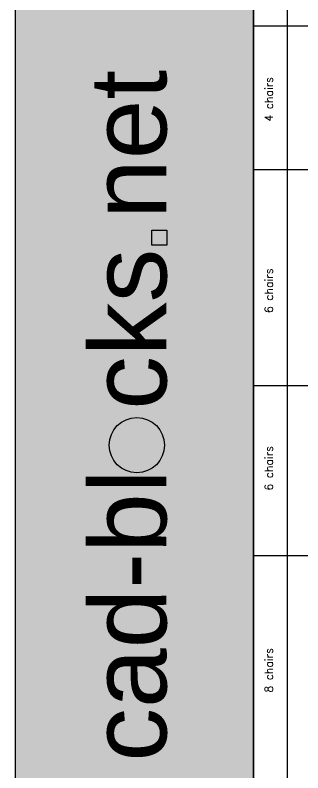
# Model space of a CAD drawing. Header units: inches. Extents: x 38074 to 101214, y 18833 to 57379.
# Drawn here: x 38074 to 42573, y 31793 to 43627 of the extents above; entities that cross this region are included whole.
import ezdxf

# ---------------------------------------------------------------- set-up
doc = ezdxf.new("R2010")
doc.units = ezdxf.units.IN
doc.layers.add('www.cad-blocks.net', color=7, linetype='Continuous')
doc.styles.get("Standard").update_dxf_attribs({"font": 'arial.ttf'})

# ---------------------------------------------------------------- blocks, each defined once
blk = doc.blocks.new('FORMAT')
at = {"true_color": 0x444444}
blk.add_hatch(color=250, dxfattribs=at).paths.add_polyline_path([(41803, 57379), (38074, 57379), (38074, 18833), (41803, 18833)])
at = {"true_color": 0x546d8e}
for points in [[(40209, 40271), (40209, 40036), (40444, 40036), (40444, 40271)], [(39545, 36911, 1), (40410, 36911, 1)]]:
    blk.add_hatch(color=155, dxfattribs=at).paths.add_polyline_path(points)
at = {"color": 250, "true_color": 0x444444}
for p, q in [((38074, 57379), (38074, 18833)), ((41803, 57379), (41803, 18833))]:
    blk.add_line(p, q, dxfattribs=at)
at = {"color": 155, "true_color": 0x546d8e}
for p, q in [((41803, 18833), (41803, 57379)), ((42327, 56331), (42327, 31020)), ((41803, 43462), (101214, 43462)), ((41803, 41218), (101214, 41218)), ((41803, 37841), (101214, 37841)), ((41803, 35186), (101214, 35186))]:
    blk.add_line(p, q, dxfattribs=at)
blk.add_line((41803, 57379), (41803, 18833))
for points in [[(101214, 19881), (41803, 19881), (41803, 56331), (101214, 56331)], [(40209, 40036), (40209, 40271), (40444, 40271), (40444, 40036)]]:
    blk.add_lwpolyline(points, close=True, dxfattribs=at)
blk.add_circle((39977, 36911), 432, dxfattribs=at)
at = {"layer": 'www.cad-blocks.net'}
blk.add_line((41803, 43462), (69247, 43462), dxfattribs=at)
at = {"insert": (39240, 31967), "char_height": 1200, "attachment_point": 1, "rotation": 90}
blk.add_mtext_dynamic_manual_height_columns('{\\C255;\\c16777215;cad-bl  cks net}', width=19116.44, gutter_width=12.5, heights=[0], dxfattribs=at)
at = {"layer": 'www.cad-blocks.net', "char_height": 125, "attachment_point": 1, "rotation": 90}
for s, insert in [('{\\Fsimplex|c0;4 chairs}', (41978, 41965)), ('{\\Fsimplex|c0;6 chairs}', (41978, 38974)), ('{\\Fsimplex|c0;6 chairs}', (41978, 36201)), ('{\\Fsimplex|c0;8 chairs}', (41978, 33045))]:
    blk.add_mtext_dynamic_manual_height_columns(s, width=5331.34, gutter_width=12.5, heights=[0], dxfattribs=dict(at, insert=insert))

msp = doc.modelspace()

# ---------------------------------------------------------------- block references
at = {"layer": 'www.cad-blocks.net'}
msp.add_blockref('FORMAT', (0, 0), dxfattribs=at)

doc.saveas('drawing.dxf')
